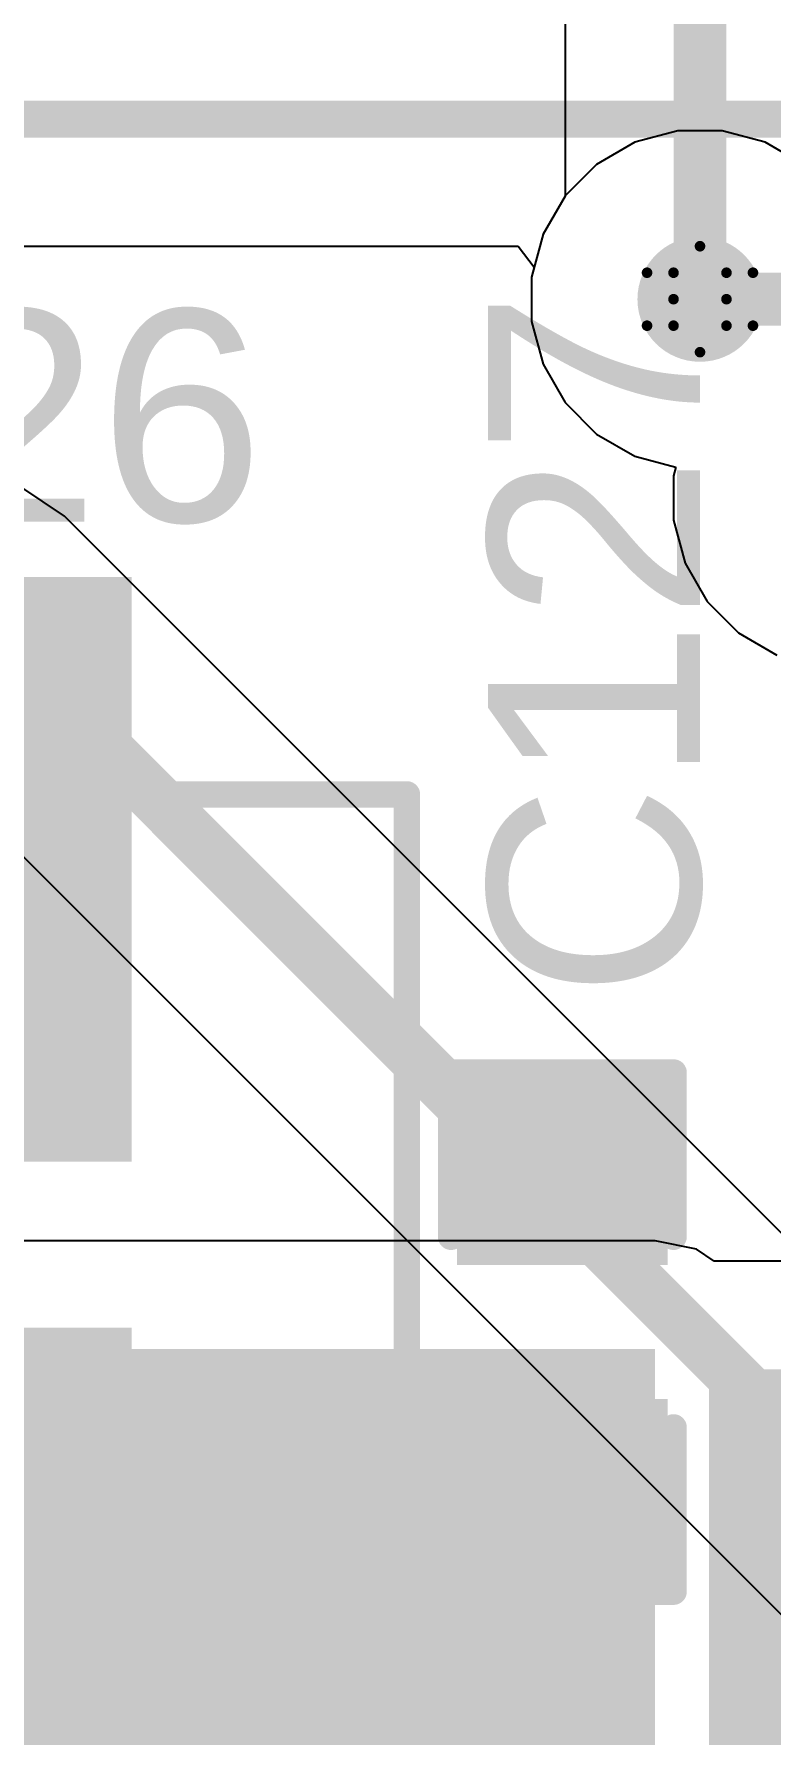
# Model space of a CAD drawing. Header units: inches. Extents: x -3 to 5437, y -3 to 5435.
# Drawn here: x 81.16 to 84.69, y 58.24 to 66.4 of the extents above; entities that cross this region are included whole.
import ezdxf

# ---------------------------------------------------------------- set-up
doc = ezdxf.new("R2010")
doc.units = ezdxf.units.IN
for name, color, linetype in [('Bottom Layer', 5, 'Continuous'), ('Bottom Solder', 6, 'Continuous'), ('Drill Drawing', 1, 'Continuous'), ('GND', 16, 'Continuous'), ('PWR', 76, 'Continuous'), ('Top Layer', 1, 'Continuous'), ('Top Overlay', 2, 'Continuous'), ('Top Paste', 8, 'Continuous'), ('Top Solder', 216, 'Continuous'), ('Via Holes', 16, 'Continuous')]:
    doc.layers.add(name, color=color, linetype=linetype)
doc.styles.add('Arial', font='', dxfattribs={"height": 0.2})
doc.styles.get('Arial').set_extended_font_data('Arial')

# ---------------------------------------------------------------- blocks, each defined once
blk = doc.blocks.new('C___0603_10')
at = {"layer": 'Top Layer'}
for points in [[(-0.381, 0.4445), (-0.381, -0.4445), (-1.143, -0.4445), (-1.143, 0.4445)], [(1.143, 0.4445), (1.143, -0.4445), (0.381, -0.4445), (0.381, 0.4445)]]:
    blk.add_hatch(color=1, dxfattribs=at).paths.add_polyline_path(points)
at = {"layer": 'Top Paste'}
for points in [[(-0.381, 0.4445), (-0.381, -0.4445), (-1.143, -0.4445), (-1.143, 0.4445)], [(1.143, 0.4445), (1.143, -0.4445), (0.381, -0.4445), (0.381, 0.4445)]]:
    blk.add_hatch(color=8, dxfattribs=at).paths.add_polyline_path(points)
at = {"layer": 'Top Solder'}
for points in [[(-0.321, 0.5045), (-0.321, -0.5045), (-1.203, -0.5045), (-1.203, 0.5045)], [(1.203, 0.5045), (1.203, -0.5045), (0.321, -0.5045), (0.321, 0.5045)]]:
    blk.add_hatch(color=216, dxfattribs=at).paths.add_polyline_path(points)
at = {"layer": 'Top Overlay'}
for points in [[(-1.2446, -0.5334, 0.127, 0.127, 0), (-1.2446, 0.5334, 0.127, 0.127, 0)], [(-0.4572, 0.5334, 0.127, 0.127, 0), (-1.2446, 0.5334, 0.127, 0.127, 0)], [(1.2446, 0.5334, 0.127, 0.127, 0), (0.4572, 0.5334, 0.127, 0.127, 0)], [(1.2446, -0.5334, 0.127, 0.127, 0), (1.2446, 0.5334, 0.127, 0.127, 0)], [(-0.4572, -0.5334, 0.127, 0.127, 0), (-1.2446, -0.5334, 0.127, 0.127, 0)], [(1.2446, -0.5334, 0.127, 0.127, 0), (0.4572, -0.5334, 0.127, 0.127, 0)]]:
    blk.add_lwpolyline(points, format="xyseb", dxfattribs=at)
for points in [[(-1.2764, 0.5334, 0.0635, 0.0635, 1), (-1.2128, 0.5334, 0.0635, 0.0635, 1)], [(-1.2764, 0.5334, 0.0635, 0.0635, 1), (-1.2128, 0.5334, 0.0635, 0.0635, 1)], [(-0.4889, 0.5334, 0.0635, 0.0635, 1), (-0.4254, 0.5334, 0.0635, 0.0635, 1)], [(0.4254, 0.5334, 0.0635, 0.0635, 1), (0.4889, 0.5334, 0.0635, 0.0635, 1)], [(1.2128, 0.5334, 0.0635, 0.0635, 1), (1.2764, 0.5334, 0.0635, 0.0635, 1)], [(1.2128, 0.5334, 0.0635, 0.0635, 1), (1.2764, 0.5334, 0.0635, 0.0635, 1)], [(-1.2764, -0.5334, 0.0635, 0.0635, 1), (-1.2128, -0.5334, 0.0635, 0.0635, 1)], [(-1.2764, -0.5334, 0.0635, 0.0635, 1), (-1.2128, -0.5334, 0.0635, 0.0635, 1)], [(-0.4889, -0.5334, 0.0635, 0.0635, 1), (-0.4254, -0.5334, 0.0635, 0.0635, 1)], [(0.4254, -0.5334, 0.0635, 0.0635, 1), (0.4889, -0.5334, 0.0635, 0.0635, 1)], [(1.2128, -0.5334, 0.0635, 0.0635, 1), (1.2764, -0.5334, 0.0635, 0.0635, 1)], [(1.2128, -0.5334, 0.0635, 0.0635, 1), (1.2764, -0.5334, 0.0635, 0.0635, 1)]]:
    blk.add_lwpolyline(points, format="xyseb", close=True, dxfattribs=at)
blk = doc.blocks.new('RVT1E100M0405__11')
at = {"layer": 'Top Layer'}
for points in [[(-3.1, 0.8), (-0.5, 0.8), (-0.5, -0.8), (-3.1, -0.8)], [(0.5, 0.8), (3.1, 0.8), (3.1, -0.8), (0.5, -0.8)]]:
    blk.add_hatch(color=1, dxfattribs=at).paths.add_polyline_path(points)
at = {"layer": 'Top Paste'}
for points in [[(-3.1, 0.8), (-0.5, 0.8), (-0.5, -0.8), (-3.1, -0.8)], [(0.5, 0.8), (3.1, 0.8), (3.1, -0.8), (0.5, -0.8)]]:
    blk.add_hatch(color=8, dxfattribs=at).paths.add_polyline_path(points)
at = {"layer": 'Top Solder'}
for points in [[(-3.2016, 0.9016), (-0.3984, 0.9016), (-0.3984, -0.9016), (-3.2016, -0.9016)], [(0.3984, 0.9016), (3.2016, 0.9016), (3.2016, -0.9016), (0.3984, -0.9016)]]:
    blk.add_hatch(color=216, dxfattribs=at).paths.add_polyline_path(points)
at = {"layer": 'Top Overlay'}
for points in [[(-1.4605, 2.2225, 0.127, 0.127, 0), (-2.159, 1.524, 0.127, 0.127, 0)], [(-1.4605, 2.2225, 0.127, 0.127, 0), (-1.27, 2.2225, 0.127, 0.127, 0)], [(-1.27, 2.2225, 0.127, 0.127, 0), (2.159, 2.2225, 0.127, 0.127, 0)], [(2.159, 2.2225, 0.127, 0.127, 0), (2.159, 0.9906, 0.127, 0.127, 0)], [(-2.7432, 1.651, 0.127, 0.127, 0), (-2.7432, 0.9398, 0.127, 0.127, 0)], [(-2.159, 1.524, 0.127, 0.127, 0), (-2.159, 0.9652, 0.127, 0.127, 0)], [(-3.0988, 1.2954, 0.127, 0.127, 0), (-2.3876, 1.2954, 0.127, 0.127, 0)], [(-2.159, -0.9652, 0.127, 0.127, 0), (-2.159, -1.524, 0.127, 0.127, 0)], [(2.159, -0.9906, 0.127, 0.127, 0), (2.159, -2.2225, 0.127, 0.127, 0)], [(-2.159, -1.524, 0.127, 0.127, 0), (-1.4605, -2.2225, 0.127, 0.127, 0)], [(-1.4605, -2.2225, 0.127, 0.127, 0), (-1.27, -2.2225, 0.127, 0.127, 0)], [(-1.27, -2.2225, 0.127, 0.127, 0), (2.159, -2.2225, 0.127, 0.127, 0)]]:
    blk.add_lwpolyline(points, format="xyseb", dxfattribs=at)
for points in [[(-1.4923, 2.2225, 0.0635, 0.0635, 1), (-1.4287, 2.2225, 0.0635, 0.0635, 1)], [(-1.4923, 2.2225, 0.0635, 0.0635, 1), (-1.4287, 2.2225, 0.0635, 0.0635, 1)], [(-1.3017, 2.2225, 0.0635, 0.0635, 1), (-1.2383, 2.2225, 0.0635, 0.0635, 1)], [(-1.3017, 2.2225, 0.0635, 0.0635, 1), (-1.2383, 2.2225, 0.0635, 0.0635, 1)], [(2.1273, 2.2225, 0.0635, 0.0635, 1), (2.1907, 2.2225, 0.0635, 0.0635, 1)], [(2.1273, 2.2225, 0.0635, 0.0635, 1), (2.1907, 2.2225, 0.0635, 0.0635, 1)], [(-2.775, 1.651, 0.0635, 0.0635, 1), (-2.7115, 1.651, 0.0635, 0.0635, 1)], [(-2.1907, 1.524, 0.0635, 0.0635, 1), (-2.1273, 1.524, 0.0635, 0.0635, 1)], [(-2.1907, 1.524, 0.0635, 0.0635, 1), (-2.1273, 1.524, 0.0635, 0.0635, 1)], [(-3.1305, 1.2954, 0.0635, 0.0635, 1), (-3.0671, 1.2954, 0.0635, 0.0635, 1)], [(-2.4194, 1.2954, 0.0635, 0.0635, 1), (-2.3559, 1.2954, 0.0635, 0.0635, 1)], [(-2.775, 0.9398, 0.0635, 0.0635, 1), (-2.7115, 0.9398, 0.0635, 0.0635, 1)], [(-2.1907, 0.9652, 0.0635, 0.0635, 1), (-2.1272, 0.9652, 0.0635, 0.0635, 1)], [(2.1273, 0.9906, 0.0635, 0.0635, 1), (2.1907, 0.9906, 0.0635, 0.0635, 1)], [(-2.1907, -0.9652, 0.0635, 0.0635, 1), (-2.1272, -0.9652, 0.0635, 0.0635, 1)], [(2.1273, -0.9906, 0.0635, 0.0635, 1), (2.1907, -0.9906, 0.0635, 0.0635, 1)], [(-2.1907, -1.524, 0.0635, 0.0635, 1), (-2.1273, -1.524, 0.0635, 0.0635, 1)], [(-2.1907, -1.524, 0.0635, 0.0635, 1), (-2.1273, -1.524, 0.0635, 0.0635, 1)], [(-1.4923, -2.2225, 0.0635, 0.0635, 1), (-1.4287, -2.2225, 0.0635, 0.0635, 1)], [(-1.4923, -2.2225, 0.0635, 0.0635, 1), (-1.4287, -2.2225, 0.0635, 0.0635, 1)], [(-1.3017, -2.2225, 0.0635, 0.0635, 1), (-1.2383, -2.2225, 0.0635, 0.0635, 1)], [(-1.3017, -2.2225, 0.0635, 0.0635, 1), (-1.2383, -2.2225, 0.0635, 0.0635, 1)], [(2.1273, -2.2225, 0.0635, 0.0635, 1), (2.1907, -2.2225, 0.0635, 0.0635, 1)], [(2.1273, -2.2225, 0.0635, 0.0635, 1), (2.1907, -2.2225, 0.0635, 0.0635, 1)]]:
    blk.add_lwpolyline(points, format="xyseb", close=True, dxfattribs=at)

msp = doc.modelspace()

# ---------------------------------------------------------------- hatches: boundary and pattern name
at = {"layer": 'Bottom Layer'}
h = msp.add_hatch(color=5, dxfattribs=at)
edge = h.paths.add_edge_path()
edge.add_arc((84.3532, 65.1256), 0.3, 0, 360)
at = {"layer": 'Bottom Solder'}
h = msp.add_hatch(color=6, dxfattribs=at)
edge = h.paths.add_edge_path()
edge.add_arc((84.3532, 65.1256), 0.15, 0, 360)
at = {"layer": 'GND'}
h = msp.add_hatch(color=16, dxfattribs=at)
edge = h.paths.add_edge_path()
edge.add_arc((84.3532, 65.1256), 0.3, 0, 360)
at = {"layer": 'PWR'}
h = msp.add_hatch(color=76, dxfattribs=at)
edge = h.paths.add_edge_path()
edge.add_arc((84.3532, 65.1256), 0.3, 0, 360)
at = {"layer": 'Top Layer'}
h = msp.add_hatch(color=1, dxfattribs=at)
edge = h.paths.add_edge_path()
edge.add_arc((84.3532, 65.1256), 0.3, 0, 360)
for points in [[(79.385, 53.2306), (84.1375, 53.2306), (84.1375, 60.0918), (79.385, 60.0918)], [(84.3957, 59.9948), (84.3957, 44.577), (86.4422, 44.577), (86.4422, 59.9948)]]:
    msp.add_hatch(color=1, dxfattribs=at).paths.add_polyline_path(points)
at = {"layer": 'Top Solder'}
h = msp.add_hatch(color=216, dxfattribs=at)
edge = h.paths.add_edge_path()
edge.add_arc((84.3532, 65.1256), 0.15, 0, 360)
at = {"layer": 'Via Holes'}
h = msp.add_hatch(color=7, dxfattribs=at)
edge = h.paths.add_edge_path()
edge.add_arc((84.3532, 65.1256), 0.15, 0, 360)

# ---------------------------------------------------------------- linework, layer by layer
at = {"layer": 'Bottom Layer'}
for p, q in [((64.6691, 65.3806), (83.4807, 65.3806)), ((83.4807, 65.3806), (83.5581, 65.2798)), ((83.5581, 65.2798), (83.5452, 65.232)), ((83.5452, 65.232), (83.5452, 65.0192)), ((83.5452, 65.0192), (83.6003, 64.8137)), ((83.6003, 64.8137), (83.7067, 64.6295)), ((83.7067, 64.6295), (83.8571, 64.479)), ((83.8571, 64.479), (84.0414, 64.3727)), ((84.0414, 64.3727), (84.2374, 64.3201)), ((84.2374, 64.3201), (84.2262, 64.2784)), ((84.2262, 64.2784), (84.2262, 64.0657)), ((81.306, 64.0848), (81.096, 64.2252)), ((86.1964, 59.1944), (81.306, 64.0848)), ((84.2262, 64.0657), (84.2813, 63.8602)), ((84.2813, 63.8602), (84.3877, 63.6759)), ((84.3877, 63.6759), (84.5381, 63.5255)), ((84.5381, 63.5255), (84.7224, 63.4191)), ((80.58, 62.9796), (85.4704, 58.0892))]:
    msp.add_line(p, q, dxfattribs=at)
for points in [[(64.135, 65.9892, 0.1778, 0.1778, 0), (94.2258, 65.9892, 0.1778, 0.1778, 0)], [(84.3532, 65.1256, 0.254, 0.254, 0), (91.2018, 65.1256, 0.254, 0.254, 0)], [(80.8482, 63.627, 0.254, 0.254, 0), (85.9282, 58.547, 0.254, 0.254, 0)]]:
    msp.add_lwpolyline(points, format="xyseb", dxfattribs=at)
msp.add_lwpolyline([(84.2897, 65.1256, 0.127, 0.127, 1), (84.4167, 65.1256, 0.127, 0.127, 1)], format="xyseb", close=True, dxfattribs=at)
at = {"layer": 'Drill Drawing'}
for points in [[(84.2262, 65.2526, 0.0508, 0.0508, 0), (84.3532, 65.3796, 0.0508, 0.0508, 0)], [(84.3532, 65.3796, 0.0508, 0.0508, 0), (84.4802, 65.2526, 0.0508, 0.0508, 0)], [(84.0992, 65.2526, 0.0508, 0.0508, 0), (84.2262, 65.1256, 0.0508, 0.0508, 0)], [(84.0992, 65.2526, 0.0508, 0.0508, 0), (84.2262, 65.2526, 0.0508, 0.0508, 0)], [(84.4802, 65.2526, 0.0508, 0.0508, 0), (84.6072, 65.2526, 0.0508, 0.0508, 0)], [(84.4802, 65.1256, 0.0508, 0.0508, 0), (84.6072, 65.2526, 0.0508, 0.0508, 0)], [(84.0992, 64.9986, 0.0508, 0.0508, 0), (84.2262, 65.1256, 0.0508, 0.0508, 0)], [(84.4802, 65.1256, 0.0508, 0.0508, 0), (84.6072, 64.9986, 0.0508, 0.0508, 0)], [(84.0992, 64.9986, 0.0508, 0.0508, 0), (84.2262, 64.9986, 0.0508, 0.0508, 0)], [(84.2262, 64.9986, 0.0508, 0.0508, 0), (84.3532, 64.8716, 0.0508, 0.0508, 0)], [(84.3532, 64.8716, 0.0508, 0.0508, 0), (84.4802, 64.9986, 0.0508, 0.0508, 0)], [(84.4802, 64.9986, 0.0508, 0.0508, 0), (84.6072, 64.9986, 0.0508, 0.0508, 0)]]:
    msp.add_lwpolyline(points, format="xyseb", dxfattribs=at)
for points in [[(84.3405, 65.3796, 0.0254, 0.0254, 1), (84.3659, 65.3796, 0.0254, 0.0254, 1)], [(84.3405, 65.3796, 0.0254, 0.0254, 1), (84.3659, 65.3796, 0.0254, 0.0254, 1)], [(84.0865, 65.2526, 0.0254, 0.0254, 1), (84.1119, 65.2526, 0.0254, 0.0254, 1)], [(84.0865, 65.2526, 0.0254, 0.0254, 1), (84.1119, 65.2526, 0.0254, 0.0254, 1)], [(84.2135, 65.2526, 0.0254, 0.0254, 1), (84.2389, 65.2526, 0.0254, 0.0254, 1)], [(84.2135, 65.2526, 0.0254, 0.0254, 1), (84.2389, 65.2526, 0.0254, 0.0254, 1)], [(84.4675, 65.2526, 0.0254, 0.0254, 1), (84.4929, 65.2526, 0.0254, 0.0254, 1)], [(84.4675, 65.2526, 0.0254, 0.0254, 1), (84.4929, 65.2526, 0.0254, 0.0254, 1)], [(84.5945, 65.2526, 0.0254, 0.0254, 1), (84.6199, 65.2526, 0.0254, 0.0254, 1)], [(84.5945, 65.2526, 0.0254, 0.0254, 1), (84.6199, 65.2526, 0.0254, 0.0254, 1)], [(84.2135, 65.1256, 0.0254, 0.0254, 1), (84.2389, 65.1256, 0.0254, 0.0254, 1)], [(84.2135, 65.1256, 0.0254, 0.0254, 1), (84.2389, 65.1256, 0.0254, 0.0254, 1)], [(84.4675, 65.1256, 0.0254, 0.0254, 1), (84.4929, 65.1256, 0.0254, 0.0254, 1)], [(84.4675, 65.1256, 0.0254, 0.0254, 1), (84.4929, 65.1256, 0.0254, 0.0254, 1)], [(84.0865, 64.9986, 0.0254, 0.0254, 1), (84.1119, 64.9986, 0.0254, 0.0254, 1)], [(84.0865, 64.9986, 0.0254, 0.0254, 1), (84.1119, 64.9986, 0.0254, 0.0254, 1)], [(84.2135, 64.9986, 0.0254, 0.0254, 1), (84.2389, 64.9986, 0.0254, 0.0254, 1)], [(84.2135, 64.9986, 0.0254, 0.0254, 1), (84.2389, 64.9986, 0.0254, 0.0254, 1)], [(84.4675, 64.9986, 0.0254, 0.0254, 1), (84.4929, 64.9986, 0.0254, 0.0254, 1)], [(84.4675, 64.9986, 0.0254, 0.0254, 1), (84.4929, 64.9986, 0.0254, 0.0254, 1)], [(84.5945, 64.9986, 0.0254, 0.0254, 1), (84.6199, 64.9986, 0.0254, 0.0254, 1)], [(84.5945, 64.9986, 0.0254, 0.0254, 1), (84.6199, 64.9986, 0.0254, 0.0254, 1)], [(84.3405, 64.8716, 0.0254, 0.0254, 1), (84.3659, 64.8716, 0.0254, 0.0254, 1)], [(84.3405, 64.8716, 0.0254, 0.0254, 1), (84.3659, 64.8716, 0.0254, 0.0254, 1)]]:
    msp.add_lwpolyline(points, format="xyseb", close=True, dxfattribs=at)
at = {"layer": 'GND'}
for p, q in [((84.2469, 65.9336), (84.0414, 65.8785)), ((84.4596, 65.9336), (84.2469, 65.9336)), ((84.6651, 65.8785), (84.4596, 65.9336)), ((84.0414, 65.8785), (83.8571, 65.7722)), ((84.8494, 65.7722), (84.6651, 65.8785)), ((83.8571, 65.7722), (83.7067, 65.6217)), ((83.7067, 65.6217), (83.6003, 65.4375)), ((83.6003, 65.4375), (83.5452, 65.232)), ((83.5452, 65.232), (83.5452, 65.0192)), ((83.5452, 65.0192), (83.6003, 64.8137)), ((83.6003, 64.8137), (83.7067, 64.6295)), ((83.7067, 64.6295), (83.8571, 64.479)), ((83.8571, 64.479), (84.0414, 64.3727)), ((84.0414, 64.3727), (84.2374, 64.3201)), ((84.2374, 64.3201), (84.2262, 64.2784)), ((84.2262, 64.2784), (84.2262, 64.0657)), ((84.2262, 64.0657), (84.2813, 63.8602)), ((84.2813, 63.8602), (84.3877, 63.6759)), ((84.3877, 63.6759), (84.5381, 63.5255)), ((84.5381, 63.5255), (84.7224, 63.4191))]:
    msp.add_line(p, q, dxfattribs=at)
at = {"layer": 'PWR'}
for p, q in [((84.2469, 65.9336), (84.0414, 65.8785)), ((84.4596, 65.9336), (84.2469, 65.9336)), ((84.6651, 65.8785), (84.4596, 65.9336)), ((84.0414, 65.8785), (83.8571, 65.7722)), ((84.8494, 65.7722), (84.6651, 65.8785)), ((83.8571, 65.7722), (83.7067, 65.6217)), ((83.7067, 65.6217), (83.6003, 65.4375)), ((83.6003, 65.4375), (83.5452, 65.232)), ((83.5452, 65.232), (83.5452, 65.0192)), ((83.5452, 65.0192), (83.6003, 64.8137)), ((83.6003, 64.8137), (83.7067, 64.6295)), ((83.7067, 64.6295), (83.8571, 64.479)), ((83.8571, 64.479), (84.0414, 64.3727)), ((84.0414, 64.3727), (84.2374, 64.3201)), ((84.2374, 64.3201), (84.2262, 64.2784)), ((84.2262, 64.2784), (84.2262, 64.0657)), ((84.2262, 64.0657), (84.2813, 63.8602)), ((84.2813, 63.8602), (84.3877, 63.6759)), ((84.3877, 63.6759), (84.5381, 63.5255)), ((84.5381, 63.5255), (84.7224, 63.4191))]:
    msp.add_line(p, q, dxfattribs=at)
at = {"layer": 'Top Layer'}
for p, q in [((83.7058, 70.0957), (83.7058, 65.6202)), ((83.7058, 65.6202), (83.6003, 65.4375)), ((83.6003, 65.4375), (83.5452, 65.232)), ((83.5452, 65.232), (83.5452, 65.0192)), ((83.5452, 65.0192), (83.6003, 64.8137)), ((83.6003, 64.8137), (83.7067, 64.6295)), ((83.7067, 64.6295), (83.8571, 64.479)), ((83.8571, 64.479), (84.0414, 64.3727)), ((84.0414, 64.3727), (84.2374, 64.3201)), ((84.2374, 64.3201), (84.2262, 64.2784)), ((84.2262, 64.2784), (84.2262, 64.0657)), ((84.2262, 64.0657), (84.2813, 63.8602)), ((84.2813, 63.8602), (84.3877, 63.6759)), ((84.3877, 63.6759), (84.5381, 63.5255)), ((84.5381, 63.5255), (84.7224, 63.4191)), ((84.1375, 60.6097), (79.385, 60.6097)), ((84.3357, 60.5703), (84.1375, 60.6097)), ((84.4219, 60.5128), (84.3357, 60.5703)), ((89.6406, 60.5128), (84.4219, 60.5128))]:
    msp.add_line(p, q, dxfattribs=at)
msp.add_lwpolyline([(84.3532, 65.1256, 0.254, 0.254, 0), (84.3532, 70.0957, 0.254, 0.254, 0)], format="xyseb", dxfattribs=at)
msp.add_lwpolyline([(84.2897, 65.1256, 0.127, 0.127, 1), (84.4167, 65.1256, 0.127, 0.127, 1)], format="xyseb", close=True, dxfattribs=at)

# ---------------------------------------------------------------- block references
for name, p, rotation in [('RVT1E100M0405__11', (80.725, 60.5918), 90), ('C___0603_10', (83.693, 60.1726), 270)]:
    msp.add_blockref(name, p, dxfattribs=dict(rotation=rotation))

# ---------------------------------------------------------------- texts
at = {"layer": 'Top Overlay', "style": 'Arial'}
msp.add_text('C126', height=1.016, dxfattribs=at).set_placement((78.8676, 64.059))
msp.add_text('C127', height=1.016, rotation=90, dxfattribs=at).set_placement((84.3532, 61.7734))

doc.saveas('drawing.dxf')
